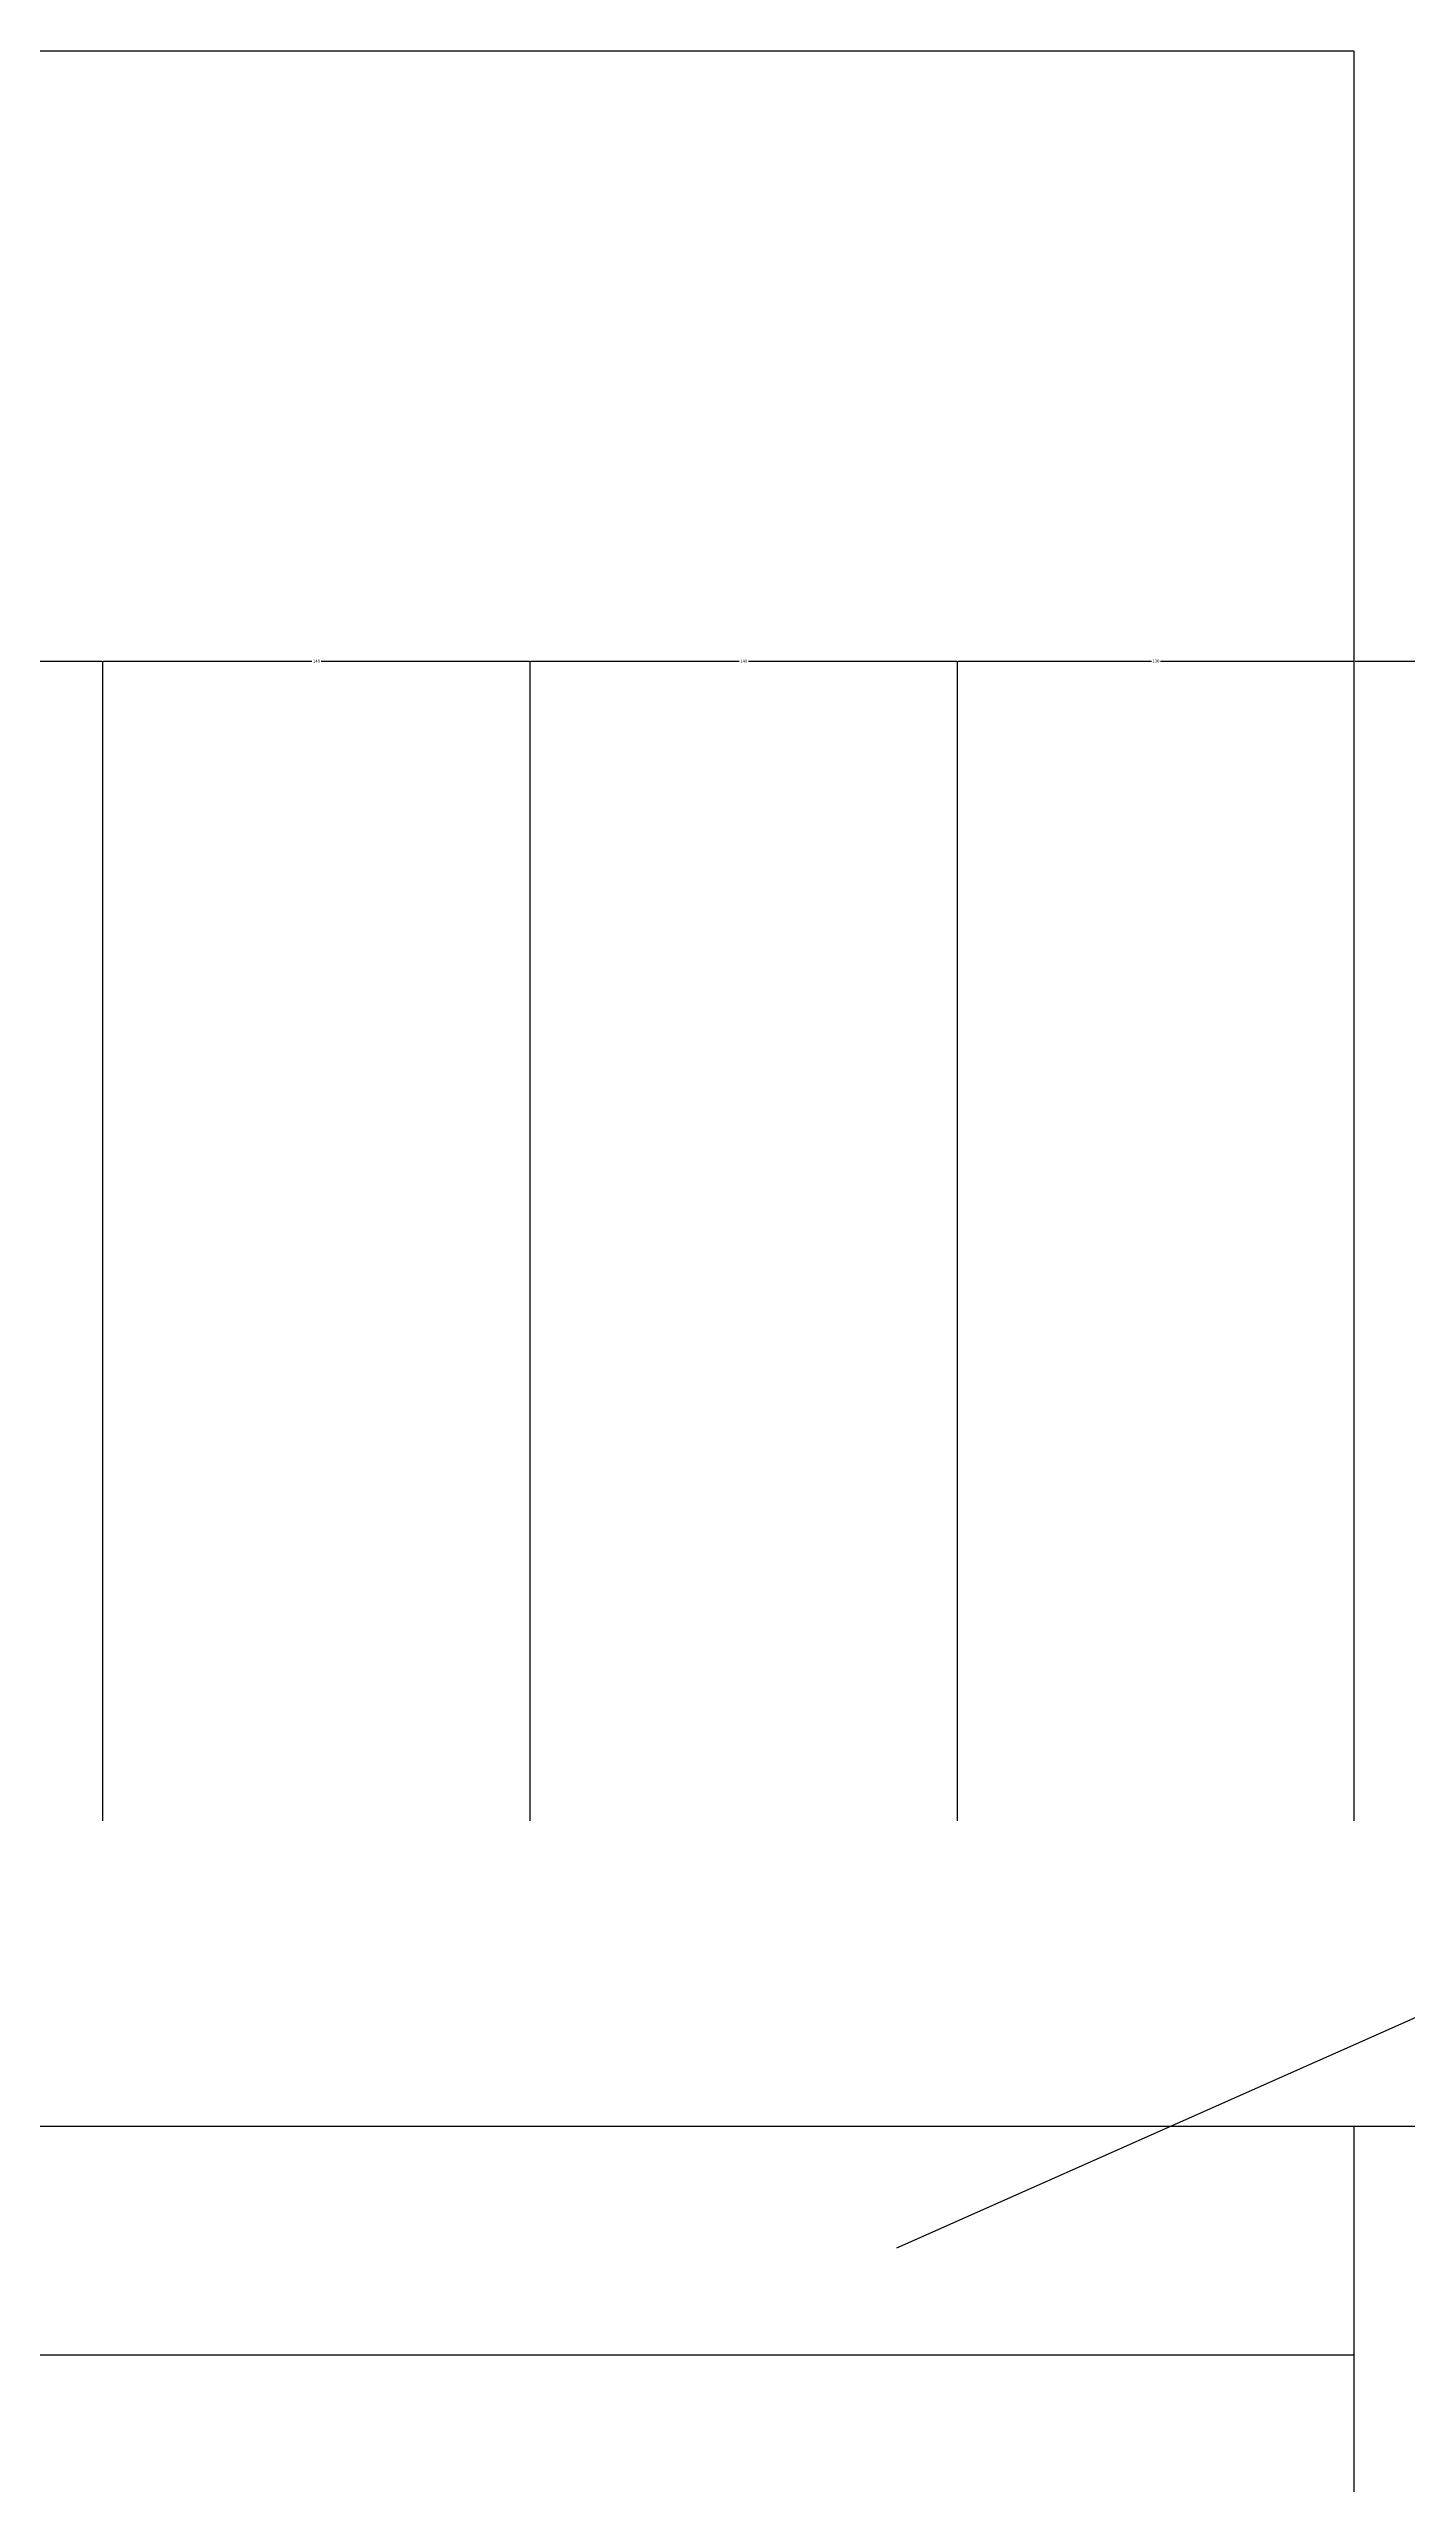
# Model space of a CAD drawing. Header units: metres. Extents: x 3468 to 10128, y -581 to 3010.
# Drawn here: x 5592 to 6037, y 2123 to 2921 of the extents above; entities that cross this region are included whole.
import ezdxf

# ---------------------------------------------------------------- set-up
doc = ezdxf.new("R2010")
doc.units = ezdxf.units.M
for name, color, linetype in [('E_WALL', 7, 'Continuous'), ('LM', 141, 'Continuous'), ('PUB_DIM', 3, 'Continuous')]:
    doc.layers.add(name, color=color, linetype=linetype)
doc.dimstyles.get("Standard").update_dxf_attribs({"dimtxt": 2.5, "dimasz": 2.5, "dimexe": 1.25, "dimexo": 0.625, "dimtad": 1, "dimcen": 2.5, "dimazin": 3, "dimtfac": 1, "dimtmove": 0, "dimatfit": 3})

# ---------------------------------------------------------------- blocks, each defined once
blk = doc.blocks.new('*D12')
for p, q in [((5470, 2340), (5470, 2720)), ((5470.25, 2720), (5538.5, 2720)), ((5541.5, 2720), (5609.75, 2720)), ((5610, 2340), (5610, 2720))]:
    blk.add_line(p, q)
at = {"layer": 'Defpoints'}
for p in [(5470, 2720), (5470, 2340), (5610, 2340)]:
    blk.add_point(p, dxfattribs=at)
at = {"layer": 'PUB_DIM', "insert": (5540, 2720), "char_height": 1, "attachment_point": 5}
blk.add_mtext('140', dxfattribs=at)
blk = doc.blocks.new('*D13')
for p, q in [((5610, 2340), (5610, 2720)), ((5610.25, 2720), (5678.5, 2720)), ((5681.5, 2720), (5749.75, 2720)), ((5750, 2340), (5750, 2720))]:
    blk.add_line(p, q)
at = {"layer": 'Defpoints'}
for p in [(5610, 2720), (5610, 2340), (5750, 2340)]:
    blk.add_point(p, dxfattribs=at)
at = {"layer": 'PUB_DIM', "insert": (5680, 2720), "char_height": 1, "attachment_point": 5}
blk.add_mtext('140', dxfattribs=at)
blk = doc.blocks.new('*D14')
for p, q in [((5750, 2340), (5750, 2720)), ((5750.25, 2720), (5818.5, 2720)), ((5821.5, 2720), (5889.75, 2720)), ((5890, 2340), (5890, 2720))]:
    blk.add_line(p, q)
at = {"layer": 'Defpoints'}
for p in [(5750, 2720), (5750, 2340), (5890, 2340)]:
    blk.add_point(p, dxfattribs=at)
at = {"layer": 'PUB_DIM', "insert": (5820, 2720), "char_height": 1, "attachment_point": 5}
blk.add_mtext('140', dxfattribs=at)
blk = doc.blocks.new('*D15')
for p, q in [((5890, 2340), (5890, 2720)), ((5890.25, 2720), (5953.5, 2720)), ((5956.5, 2720), (6019.75, 2720)), ((6020, 2340), (6020, 2720))]:
    blk.add_line(p, q)
at = {"layer": 'Defpoints'}
for p in [(5890, 2720), (5890, 2340), (6020, 2340)]:
    blk.add_point(p, dxfattribs=at)
at = {"layer": 'PUB_DIM', "insert": (5955, 2720), "char_height": 1, "attachment_point": 5}
blk.add_mtext('130', dxfattribs=at)
blk = doc.blocks.new('*D16')
for p, q in [((6020, 2340), (6020, 2720)), ((6020.25, 2720), (6168.5, 2720)), ((6171.5, 2720), (6319.75, 2720)), ((6320, 2340), (6320, 2720))]:
    blk.add_line(p, q)
at = {"layer": 'Defpoints'}
for p in [(6020, 2720), (6020, 2340), (6320, 2340)]:
    blk.add_point(p, dxfattribs=at)
at = {"layer": 'PUB_DIM', "insert": (6170, 2720), "char_height": 1, "attachment_point": 5}
blk.add_mtext('300', dxfattribs=at)
blk = doc.blocks.new('*D26')
for p, q in [((5120, 2340), (5120, 2920)), ((5120.25, 2920), (5568.5, 2920)), ((5571.5, 2920), (6019.75, 2920)), ((6020, 2340), (6020, 2920))]:
    blk.add_line(p, q)
at = {"layer": 'Defpoints'}
for p in [(5120, 2920), (5120, 2340), (6020, 2340)]:
    blk.add_point(p, dxfattribs=at)
at = {"layer": 'PUB_DIM', "insert": (5570, 2920), "char_height": 1, "attachment_point": 5}
blk.add_mtext('900', dxfattribs=at)

msp = doc.modelspace()

# ---------------------------------------------------------------- linework, layer by layer
at = {"layer": 'E_WALL'}
for p, q in [((6020, 1440), (6020, 2240)), ((6020, 2240), (6662.49, 2240))]:
    msp.add_line(p, q, dxfattribs=at)
at = {"layer": 'LM'}
for p, q in [((6140, 2320), (5870, 2200)), ((4220, 2240), (6020, 2240)), ((4220, 2165), (6020, 2165))]:
    msp.add_line(p, q, dxfattribs=at)

# ---------------------------------------------------------------- dimensions: what is measured, and where the dimension line sits
at = {"layer": 'PUB_DIM'}
for base, p1, p2, picture, middle in [((5120, 2920), (5120, 2340), (6020, 2340), '*D26', (5570, 2920)), ((5470, 2720), (5470, 2340), (5610, 2340), '*D12', (5540, 2720)), ((5610, 2720), (5610, 2340), (5750, 2340), '*D13', (5680, 2720)), ((5750, 2720), (5750, 2340), (5890, 2340), '*D14', (5820, 2720)), ((5890, 2720), (5890, 2340), (6020, 2340), '*D15', (5955, 2720)), ((6020, 2720), (6020, 2340), (6320, 2340), '*D16', (6170, 2720))]:
    dim = msp.add_linear_dim(base=base, p1=p1, p2=p2, dimstyle='Standard', dxfattribs=at)
    dim.commit()
    dim.dimension.update_dxf_attribs({"geometry": picture, "text_midpoint": middle})

doc.saveas('drawing.dxf')
